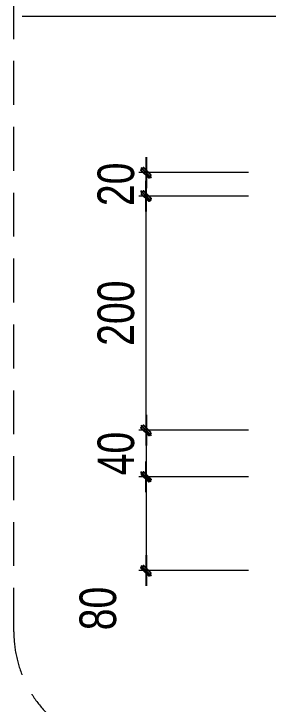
# Model space of a CAD drawing. Header units: millimetres. Extents: x 3293446 to 3468331, y 133678 to 182883.
# Drawn here: x 3458515 to 3459495, y 158085 to 160746 of the extents above; entities that cross this region are included whole.
import ezdxf

# ---------------------------------------------------------------- set-up
doc = ezdxf.new("R2010")
doc.units = ezdxf.units.MM
doc.header["$LTSCALE"] = 600
doc.header["$MEASUREMENT"] = 0
doc.header["$PDMODE"] = 32
doc.linetypes.add('HIDDEN', pattern=[0.375, 0.25, -0.125])
doc.layers.get('0').update_dxf_attribs({"lineweight": 0})
doc.layers.get('Defpoints').update_dxf_attribs({"lineweight": 0})
for name, color, linetype, lineweight in [('DCCD-DIM', 8, 'Continuous', 18), ('manh2', 155, 'Continuous', 9), ('v-KICHTHUOC', 8, 'Continuous', 18)]:
    doc.layers.add(name, color=color, linetype=linetype, lineweight=lineweight)
doc.layers.add('DIM', color=1, linetype='Continuous')
doc.styles.add('HOATBIF', font='hoatbif.shx', dxfattribs={"width": 0.8})
doc.styles.add('T1', font='Vnsimli.shx', dxfattribs={"width": 0.8})
doc.dimstyles.new('1-50(1-25)', dxfattribs={"dimscale": 50, "dimtxt": 2.5, "dimasz": 0.35, "dimexe": 0.5, "dimexo": 1, "dimgap": 0.8, "dimtad": 1, "dimdec": 0, "dimlfac": 0.25, "dimzin": 0, "dimdsep": 46, "dimtxsty": 'HOATBIF', "dimblk1": 'DOT', "dimblk2": 'DOT', "dimsah": 1, "dimcen": -1, "dimdle": 1, "dimclrd": 256, "dimclre": 256, "dimclrt": 4, "dimadec": 3, "dimazin": 2, "dimtfac": 0.333333, "dimtdec": 0, "dimtix": 1, "dimtmove": 2, "dimatfit": 3, "dimldrblk": 'DOT', "dimfxl": 1, "dimtvp": 0.833333, "dimtolj": 1, "dimtzin": 0, "dimarcsym": 0})
doc.dimstyles.new('D1-100$7', dxfattribs={"dimscale": 100, "dimtxt": 2.5, "dimasz": 2.7, "dimexe": 0.18, "dimexo": 0, "dimgap": 1, "dimtad": 1, "dimdec": 0, "dimrnd": 1, "dimzin": 0, "dimdsep": 46, "dimtxsty": 'T1', "dimblk2": 'LTT1', "dimsah": 1, "dimcen": 100, "dimclrd": 256, "dimclre": 256, "dimclrt": 7, "dimadec": 3, "dimazin": 0, "dimtfac": 1, "dimtdec": 0, "dimtix": 1, "dimtmove": 2, "dimatfit": 3, "dimfxl": 1, "dimtolj": 1, "dimtzin": 0, "dimarcsym": 0})

# ---------------------------------------------------------------- blocks, each defined once
blk = doc.blocks.new('LTT1')
at = {"layer": 'DCCD-DIM'}
for p, q in [((0, -1), (0, 1)), ((-1.5, 0), (1.5, 0))]:
    blk.add_line(p, q, dxfattribs=at)
at = {"layer": 'DCCD-DIM', "const_width": 0.25}
blk.add_lwpolyline([(-0.53, -0.53), (0.53, 0.53)], dxfattribs=at)
blk = doc.blocks.new('DOT')
at = {"layer": 'DIM'}
for p, q in [((-3, 0), (3, 0)), ((-1, -1), (1, 1))]:
    blk.add_line(p, q, dxfattribs=at)
blk.add_lwpolyline([(0.5, 1), (-1, -0.5), (-0.5, -1), (1, 0.5)], close=True, dxfattribs=at)
blk = doc.blocks.new('*D36')
at = {"layer": 'Defpoints', "color": 0, "ltscale": 2, "transparency": 16777216}
for p in [(-2172, 200), (-1772.8, 200), (-1772.8, 120)]:
    blk.add_point(p, dxfattribs=at)
at = {"layer": 'DIM', "lineweight": -2, "ltscale": 2, "transparency": 16777216}
for p, q in [((-2172, 217.5), (-2172, 235)), ((-1822.8, 200), (-2197, 200)), ((-2172, 120), (-2172, 200)), ((-1822.8, 120), (-2197, 120)), ((-2172, 102.5), (-2172, 85))]:
    blk.add_line(p, q, dxfattribs=at)
at = {"layer": 'DIM', "lineweight": -2, "ltscale": 2, "transparency": 16777216, "xscale": 17.5, "yscale": 17.5, "zscale": 17.5}
for p, rotation in [((-2172, 200), 270), ((-2172, 120), 90)]:
    blk.add_blockref('DOT', p, dxfattribs=dict(at, rotation=rotation))
at = {"layer": 'DIM', "color": 4, "ltscale": 2, "transparency": 16777216, "insert": (-2274.5, 160), "char_height": 125, "attachment_point": 5, "rotation": 90, "style": 'HOATBIF'}
blk.add_mtext('\\A1;20', dxfattribs=at)
blk = doc.blocks.new('_Dot')
at = {"color": 0, "linetype": 'ByBlock', "lineweight": -2}
blk.add_line((-0.5, 0), (-1, 0), dxfattribs=at)
at = {"color": 0, "linetype": 'ByBlock', "const_width": 0.5}
blk.add_lwpolyline([(-0.25, 0, 1), (0.25, 0, 1)], format="xyb", close=True, dxfattribs=at)
blk = doc.blocks.new('*D37')
at = {"layer": 'Defpoints', "color": 0, "ltscale": 2, "transparency": 16777216}
for p in [(-2172, 120), (-1772.8, 120), (-1772.8, -680)]:
    blk.add_point(p, dxfattribs=at)
at = {"layer": 'DIM', "lineweight": -2, "ltscale": 2, "transparency": 16777216}
for p, q in [((-1822.8, 120), (-2197, 120)), ((-2172, -662.5), (-2172, 102.5)), ((-1822.8, -680), (-2197, -680))]:
    blk.add_line(p, q, dxfattribs=at)
at = {"layer": 'DIM', "lineweight": -2, "ltscale": 2, "transparency": 16777216, "xscale": 17.5, "yscale": 17.5, "zscale": 17.5}
for p, rotation in [((-2172, 120), 90), ((-2172, -680), 270)]:
    blk.add_blockref('DOT', p, dxfattribs=dict(at, rotation=rotation))
at = {"layer": 'DIM', "color": 4, "ltscale": 2, "transparency": 16777216, "insert": (-2274.5, -280), "char_height": 125, "attachment_point": 5, "rotation": 90, "style": 'HOATBIF'}
blk.add_mtext('\\A1;200', dxfattribs=at)
blk = doc.blocks.new('*D38')
at = {"layer": 'Defpoints', "color": 0, "ltscale": 2, "transparency": 16777216}
for p in [(-1772.8, -680), (-2172, -839.2), (-1772.8, -839.2)]:
    blk.add_point(p, dxfattribs=at)
at = {"layer": 'DIM', "lineweight": -2, "ltscale": 2, "transparency": 16777216}
for p, q in [((-2172, -662.5), (-2172, -645)), ((-1822.8, -680), (-2197, -680)), ((-2172, -680), (-2172, -839.2)), ((-1822.8, -839.2), (-2197, -839.2)), ((-2172, -856.7), (-2172, -874.2))]:
    blk.add_line(p, q, dxfattribs=at)
at = {"layer": 'DIM', "lineweight": -2, "ltscale": 2, "transparency": 16777216, "xscale": 17.5, "yscale": 17.5, "zscale": 17.5}
for p, rotation in [((-2172, -680), 270), ((-2172, -839.2), 90)]:
    blk.add_blockref('DOT', p, dxfattribs=dict(at, rotation=rotation))
at = {"layer": 'DIM', "color": 4, "ltscale": 2, "transparency": 16777216, "insert": (-2274.5, -759.6), "char_height": 125, "attachment_point": 5, "rotation": 90, "style": 'HOATBIF'}
blk.add_mtext('\\A1;40', dxfattribs=at)
blk = doc.blocks.new('*D43')
at = {"layer": 'Defpoints', "color": 0, "ltscale": 2, "transparency": 16777216}
for p in [(-1772.8, -839.2), (-2172, -1159.2), (-1772.8, -1159.2)]:
    blk.add_point(p, dxfattribs=at)
at = {"layer": 'DIM', "lineweight": -2, "ltscale": 2, "transparency": 16777216}
for p, q in [((-1822.8, -839.2), (-2197, -839.2)), ((-2172, -856.7), (-2172, -1141.7)), ((-1822.8, -1159.2), (-2197, -1159.2))]:
    blk.add_line(p, q, dxfattribs=at)
at = {"layer": 'DIM', "lineweight": -2, "ltscale": 2, "transparency": 16777216, "xscale": 17.5, "yscale": 17.5, "zscale": 17.5}
for p, rotation in [((-2172, -839.2), 90), ((-2172, -1159.2), 270)]:
    blk.add_blockref('DOT', p, dxfattribs=dict(at, rotation=rotation))
at = {"layer": 'DIM', "color": 4, "ltscale": 2, "transparency": 16777216, "insert": (-2336, -1288.8), "char_height": 125, "attachment_point": 5, "rotation": 90, "style": 'HOATBIF'}
blk.add_mtext('\\A1;80', dxfattribs=at)
blk = doc.blocks.new('jsdfgdfgdf')
at = {"layer": 'manh2', "linetype": 'HIDDEN'}
blk.add_lwpolyline([(-2623.5, 998.9, -0.414214), (-2223.5, 1398.9), (1333.5, 1398.9, -0.414214), (1733.5, 998.9), (1733.5, -1368.6, -0.414214), (1333.5, -1768.6), (-2223.5, -1768.6, -0.414214), (-2623.5, -1368.6)], format="xyb", close=True, dxfattribs=at)
at = {"layer": 'DIM', "ltscale": 2}
for base, p1, p2, picture, middle in [((-2172, 200), (-1772.8, 120), (-1772.8, 200), '*D36', (-2274.5, 160)), ((-2172, 120), (-1772.8, -680), (-1772.8, 120), '*D37', (-2274.5, -280)), ((-2172, -839.2), (-1772.8, -680), (-1772.8, -839.2), '*D38', (-2274.5, -759.6))]:
    dim = blk.add_linear_dim(base=base, p1=p1, p2=p2, angle=90, dimstyle='1-50(1-25)', dxfattribs=at)
    dim.commit()
    dim.dimension.update_dxf_attribs({"geometry": picture, "text_midpoint": middle})
dim = blk.add_linear_dim(base=(-2172, -1159.2), p1=(-1772.8, -839.2), p2=(-1772.8, -1159.2), angle=90, dimstyle='1-50(1-25)', dxfattribs=at)
dim.commit()
dim.dimension.update_dxf_attribs({"geometry": '*D43', "text_midpoint": (-2336, -1288.8), "dimtype": 128})
at = {"layer": 'v-KICHTHUOC'}
for points in [[(-1409.7, -226.8), (-1409.7, 733.2), (-2595.4, 733.2)], [(-1409.7, -550.9), (-1409.7, 733.2), (-2595.4, 733.2)], [(-1409.7, 73.5), (-1409.7, 733.2), (-2595.4, 733.2)]]:
    blk.add_leader(points, dimstyle='D1-100$7', override={"dimasz": 1.3}, dxfattribs=at)

msp = doc.modelspace()

# ---------------------------------------------------------------- block references
at = {"layer": 'v-KICHTHUOC', "xscale": 1.128472890631651, "yscale": 1.128472890631651, "zscale": 1.128472890631651}
msp.add_blockref('jsdfgdfgdf', (3461475.8, 159907.8), dxfattribs=at)

doc.saveas('drawing.dxf')
